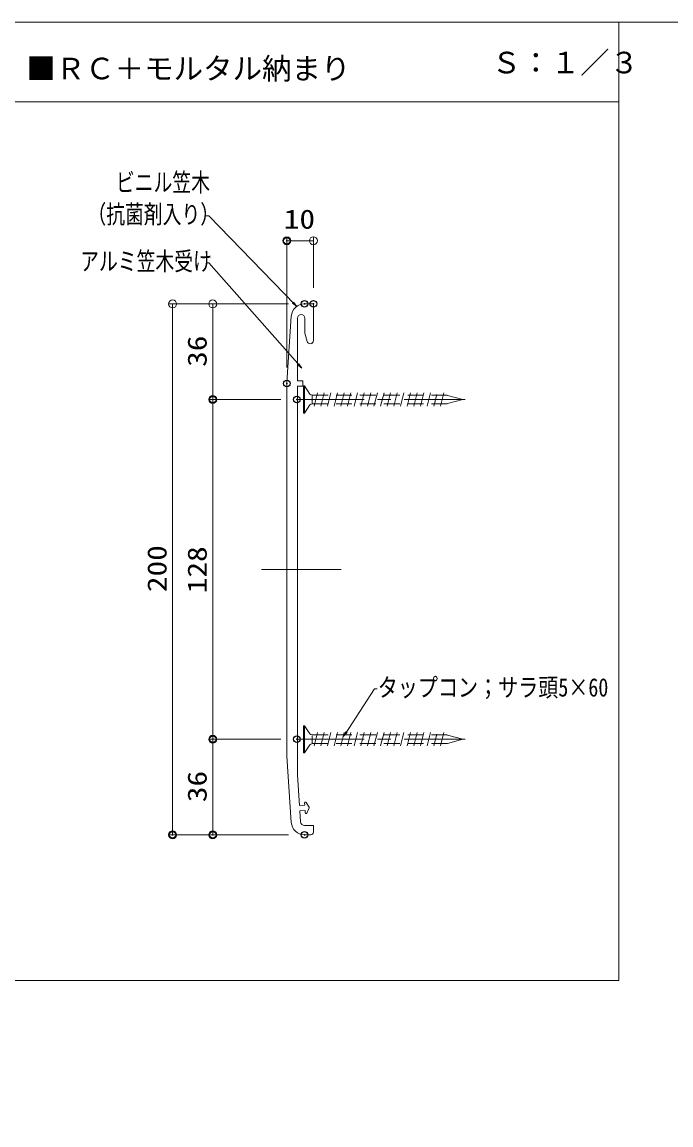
# Model space of a CAD drawing. Units: millimetres, scale not verified. Extents: x -610 to 590, y -417 to 414.
# Drawn here: x -144.4 to 100, y -1.3 to 414.2 of the extents above; entities that cross this region are included whole.
import ezdxf
from ezdxf.enums import TextEntityAlignment as Align

# ---------------------------------------------------------------- set-up
doc = ezdxf.new("R2010")
doc.units = ezdxf.units.MM
doc.header["$LTSCALE"] = 5
doc.header["$PDMODE"] = 32
doc.header["$PDSIZE"] = 2.5
doc.linetypes.add('CHAIN1', pattern=[8, 5, -1, 1, -1])
doc.linetypes.add('DASHED1', pattern=[1.8, 1.2, -0.6])
for name, color, linetype, lineweight in [('0-0_zumenwaku', 6, 'Continuous', 9), ('0-3_0', 6, 'Continuous', 9), ('0-7_3', 2, 'Continuous', 9), ('0-8_2', 3, 'Continuous', 9), ('0-9_1', 5, 'Continuous', 9), ('0-C_一般寸法', 1, 'Continuous', 9), ('0-E_04下地投影', 6, 'DASHED1', 9), ('0-F_中心線', 1, 'CHAIN1', 9), ('1-0_08文字', 2, 'Continuous', 9)]:
    doc.layers.add(name, color=color, linetype=linetype, lineweight=lineweight)
doc.layers.add('0-1_moji', color=2, linetype='Continuous')
doc.layers.add('0-D_Defpoints', color=7, linetype='Continuous')
doc.styles.add('ＭＳ ゴシック', font='')
doc.styles.add('ＭＳ Ｐゴシック', font='')
doc.styles.get('ＭＳ ゴシック').set_extended_font_data('MS Gothic')
doc.styles.get('ＭＳ Ｐゴシック').set_extended_font_data('MS PGothic')

# ---------------------------------------------------------------- blocks, each defined once
blk = doc.blocks.new('_ORIGIN')
at = {"layer": '0-3_0', "color": 1}
blk.add_line((0, 0), (-5, 0), dxfattribs=at)
blk.add_circle((0, 0), 2.5, dxfattribs=at)
blk = doc.blocks.new('_Open')
at = {"layer": '0-3_0', "color": 1}
blk.add_line((-5, 0.833), (0, 0), dxfattribs=at)
blk.add_lwpolyline([(-5, -0.833), (0, 0), (-5, 0)], dxfattribs=at)

msp = doc.modelspace()

# ---------------------------------------------------------------- linework, layer by layer
at = {"layer": '0-0_zumenwaku'}
for p, q in [((80.475, 414.249), (80.475, 53.169)), ((-609.825, 384.249), (80.475, 384.249)), ((-607.307, 53.169), (80.475, 53.169))]:
    msp.add_line(p, q, dxfattribs=at)
msp.add_lwpolyline([(-609.825, -416.751), (590.175, -416.751), (590.175, 414.249), (-609.825, 414.249)], close=True, dxfattribs=at)
at = {"layer": '0-7_3', "color": 4}
msp.add_arc((-36.523, 118.295), 0.3, 336.0766, 31.59512, dxfattribs=at)
at = {"layer": '0-8_2'}
for p, q in [((-37.977, 308.062), (-34.653, 308.062)), ((-34.653, 294.266), (-34.653, 308.062)), ((-42.965, 303.396), (-44.641, 278.396)), ((-40.653, 302.662), (-40.653, 279.062)), ((-37.853, 302.662), (-37.853, 297.062)), ((-37.02, 293.954), (-37.853, 297.062)), ((-40.653, 279.062), (-38.653, 279.062)), ((-38.653, 279.062), (-38.653, 277.062)), ((-44.653, 278.062), (-44.653, 138.062)), ((-40.653, 277.062), (-38.653, 277.062)), ((-40.653, 277.062), (-40.653, 130.554)), ((-42.965, 112.727), (-44.641, 137.727)), ((-39.883, 119.072), (-40.653, 130.554)), ((-39.883, 119.072), (-37.887, 119.206)), ((-37.754, 117.21), (-39.749, 117.076)), ((-39.473, 112.962), (-39.749, 117.076)), ((-37.887, 119.206), (-37.948, 120.104)), ((-37.693, 116.312), (-37.754, 117.21)), ((-36.268, 118.452), (-37.393, 120.281)), ((-37.12, 116.211), (-36.249, 118.173)), ((-37.977, 108.062), (-35.653, 108.062)), ((-37.965, 111.562), (-34.653, 111.562)), ((-34.653, 109.062), (-34.653, 111.562))]:
    msp.add_line(p, q, dxfattribs=at)
for centre, radius, start, end in [((-37.977, 303.062), 5, 90, 176.16459), ((-39.253, 302.662), 1.4, 0, 180), ((-35.857, 294.266), 1.204, 195.00042, 0), ((-39.653, 278.062), 5, 176.16459, 180), ((-39.653, 138.062), 5, 180, 183.8354), ((-37.648, 120.124), 0.3, 31.59512, 183.83544), ((-37.977, 113.062), 5, 183.8354, 270), ((-37.965, 113.062), 1.5, 183.83639, 270), ((-37.394, 116.332), 0.3, 183.83544, 336.0766), ((-35.653, 109.062), 1, 270, 0)]:
    msp.add_arc(centre, radius, start, end, dxfattribs=at)
at = {"layer": '0-9_1'}
msp.add_line((-54.153, 208.062), (-24.153, 208.062), dxfattribs=at)
at = {"layer": '0-C_一般寸法'}
for p, q in [((-44.653, 284.062), (-44.653, 333.366)), ((-34.653, 314.062), (-34.653, 333.366)), ((-37.653, 331.866), (-41.653, 331.866)), ((-43.977, 308.062), (-89.182, 308.062)), ((-43.977, 308.062), (-74.059, 308.062)), ((-87.682, 305.062), (-87.682, 111.062)), ((-72.559, 305.062), (-72.559, 275.062)), ((-46.856, 272.062), (-74.059, 272.062)), ((-46.856, 272.062), (-74.059, 272.062)), ((-72.559, 269.062), (-72.559, 147.062)), ((-46.856, 144.062), (-74.059, 144.062)), ((-46.856, 144.062), (-74.059, 144.062)), ((-72.559, 141.062), (-72.559, 111.062)), ((-43.977, 108.062), (-89.182, 108.062)), ((-43.977, 108.062), (-74.059, 108.062))]:
    msp.add_line(p, q, dxfattribs=at)
at = {"layer": '0-D_Defpoints'}
for p in [(-44.653, 331.866), (-37.977, 308.062), (-34.653, 308.062), (-44.653, 278.062), (-72.559, 272.062), (-40.856, 272.062), (-72.559, 144.062), (-40.856, 144.062), (-87.682, 108.062), (-72.559, 108.062), (-37.977, 108.062)]:
    msp.add_point(p, dxfattribs=at)
at = {"layer": '0-E_04下地投影', "linetype": 'Continuous'}
for p, q in [((-38.326, 277.162), (-38.326, 266.962)), ((-35.976, 274.112), (-38.026, 277.162)), ((-35.112, 273.378), (-35.112, 270.683)), ((-38.326, 266.962), (-38.026, 266.962)), ((-35.976, 270.012), (-38.026, 266.962)), ((-38.326, 149.162), (-38.326, 138.962)), ((-35.976, 146.112), (-38.026, 149.162)), ((-35.976, 142.012), (-38.026, 138.962)), ((-35.112, 145.378), (-35.112, 142.683)), ((-38.326, 138.962), (-38.026, 138.962))]:
    msp.add_line(p, q, dxfattribs=at)
at = {"layer": '0-E_04下地投影'}
for p, q in [((-33.039, 274.562), (-34.322, 269.562)), ((-30.539, 274.562), (-31.822, 269.562)), ((-28.039, 274.562), (-29.322, 269.562)), ((-25.539, 274.562), (-26.822, 269.562)), ((-23.039, 274.562), (-24.322, 269.562)), ((-20.539, 274.562), (-21.822, 269.562)), ((-18.039, 274.562), (-19.322, 269.562)), ((-15.539, 274.562), (-16.822, 269.562)), ((-13.039, 274.562), (-14.322, 269.562)), ((-10.539, 274.562), (-11.822, 269.562)), ((-8.039, 274.562), (-9.322, 269.562)), ((-5.539, 274.562), (-6.822, 269.562)), ((-3.039, 274.562), (-4.322, 269.562)), ((-0.539, 274.562), (-1.822, 269.562)), ((1.961, 274.562), (0.678, 269.562)), ((4.461, 274.562), (3.178, 269.562)), ((6.961, 274.562), (5.678, 269.562)), ((9.461, 274.562), (8.178, 269.562)), ((14.461, 274.562), (13.178, 269.562)), ((-35.112, 273.662), (15.702, 273.662)), ((-35.112, 270.462), (15.702, 270.462)), ((11.807, 273.962), (10.678, 269.562)), ((21.674, 272.062), (15.702, 273.662)), ((21.674, 272.062), (15.702, 270.462)), ((-35.112, 145.662), (15.702, 145.662)), ((-33.039, 146.562), (-34.322, 141.562)), ((-30.539, 146.562), (-31.822, 141.562)), ((-28.039, 146.562), (-29.322, 141.562)), ((-25.539, 146.562), (-26.822, 141.562)), ((-23.039, 146.562), (-24.322, 141.562)), ((-20.539, 146.562), (-21.822, 141.562)), ((-18.039, 146.562), (-19.322, 141.562)), ((-15.539, 146.562), (-16.822, 141.562)), ((-13.039, 146.562), (-14.322, 141.562)), ((-10.539, 146.562), (-11.822, 141.562)), ((-8.039, 146.562), (-9.322, 141.562)), ((-5.539, 146.562), (-6.822, 141.562)), ((-3.039, 146.562), (-4.322, 141.562)), ((-0.539, 146.562), (-1.822, 141.562)), ((1.961, 146.562), (0.678, 141.562)), ((4.461, 146.562), (3.178, 141.562)), ((6.961, 146.562), (5.678, 141.562)), ((9.461, 146.562), (8.178, 141.562)), ((11.807, 145.962), (10.678, 141.562)), ((14.461, 146.562), (13.178, 141.562)), ((21.674, 144.062), (15.702, 145.662)), ((-35.112, 142.462), (15.702, 142.462)), ((21.674, 144.062), (15.702, 142.462))]:
    msp.add_line(p, q, dxfattribs=at)
at = {"layer": '0-E_04下地投影', "linetype": 'Continuous'}
for points in [[(-38.326, 277.162), (-38.026, 277.162), (-38.026, 266.962)], [(-38.326, 149.162), (-38.026, 149.162), (-38.026, 138.962)]]:
    msp.add_lwpolyline(points, dxfattribs=at)
for centre, start, end in [((-32.852, 279.057), 237.71786, 247.27387), ((-32.852, 265.067), 112.72613, 122.28214), ((-32.852, 151.057), 237.71786, 247.27387), ((-32.852, 137.067), 112.72613, 122.28214)]:
    msp.add_arc(centre, 5.849, start, end, dxfattribs=at)
at = {"layer": '0-F_中心線'}
for p, q in [((-40.479, 272.062), (22.582, 272.062)), ((-40.479, 144.062), (22.582, 144.062))]:
    msp.add_line(p, q, dxfattribs=at)
at = {"layer": '1-0_08文字', "color": 1}
for points in [[(-75.001, 341.259), (-74.001, 341.259), (-41.617, 307.818)], [(-75.034, 323.535), (-74.034, 323.535), (-39.656, 284.549)], [(-10.646, 162.994), (-11.646, 162.994), (-22.725, 145.977)]]:
    msp.add_lwpolyline(points, dxfattribs=at)

# ---------------------------------------------------------------- block references
at = {"layer": '0-C_一般寸法', "xscale": 0.6, "yscale": 0.6}
for p, rotation in [((-44.653, 331.866), 180), ((-87.682, 308.062), 90), ((-72.559, 308.062), 90), ((-72.559, 272.062), 270), ((-72.559, 272.062), 90), ((-72.559, 144.062), 270), ((-72.559, 144.062), 90), ((-87.682, 108.062), 270), ((-72.559, 108.062), 270)]:
    msp.add_blockref('_ORIGIN', p, dxfattribs=dict(at, rotation=rotation))
msp.add_blockref('_ORIGIN', (-34.653, 331.866), dxfattribs=at)
at = {"layer": '1-0_08文字', "xscale": 0.4, "yscale": 0.4}
for p, rotation in [((-40.911, 307.111), 314.95151), ((-38.984, 283.808), 312.22165), ((-23.304, 145.162), 234.63151)]:
    msp.add_blockref('_Open', p, dxfattribs=dict(at, rotation=rotation))

# ---------------------------------------------------------------- texts
at = {"layer": '0-1_moji', "style": 'ＭＳ Ｐゴシック'}
for s, p in [('Ｓ：１／３', (32.499, 392.476)), ('■ＲＣ＋モルタル納まり', (-142.794, 390.24))]:
    msp.add_text(s, height=8.138, dxfattribs=at).set_placement(p, align=Align.BOTTOM_LEFT)
at = {"layer": '0-C_一般寸法', "color": 2, "style": 'ＭＳ ゴシック', "width": 1.2}
msp.add_text('10', height=7.221, dxfattribs=at).set_placement((-45.796, 334.228), align=Align.BOTTOM_LEFT)
for s, p in [('36', (-72.672, 284.348)), ('200', (-87.795, 199.49)), ('128', (-72.672, 199.062)), ('36', (-72.672, 120.348))]:
    msp.add_text(s, height=7.221, rotation=90, dxfattribs=at).set_placement(p, align=Align.BOTTOM_LEFT)
at = {"layer": '1-0_08文字', "style": 'ＭＳ ゴシック'}
for s, height, width, p in [('ビニル笠木', 6.928, 0.75, (-109.025, 348.326)), ('（抗菌剤入り）', 6.928, 0.75, (-119.777, 336.326)), ('アルミ笠木受け', 6.928, 0.75, (-122.498, 318.603)), ('タップコン；サラ頭5×60', 6.927, 0.8, (-10.414, 158.062))]:
    msp.add_text(s, height=height, dxfattribs=dict(at, width=width)).set_placement(p, align=Align.BOTTOM_LEFT)

doc.saveas('drawing.dxf')
